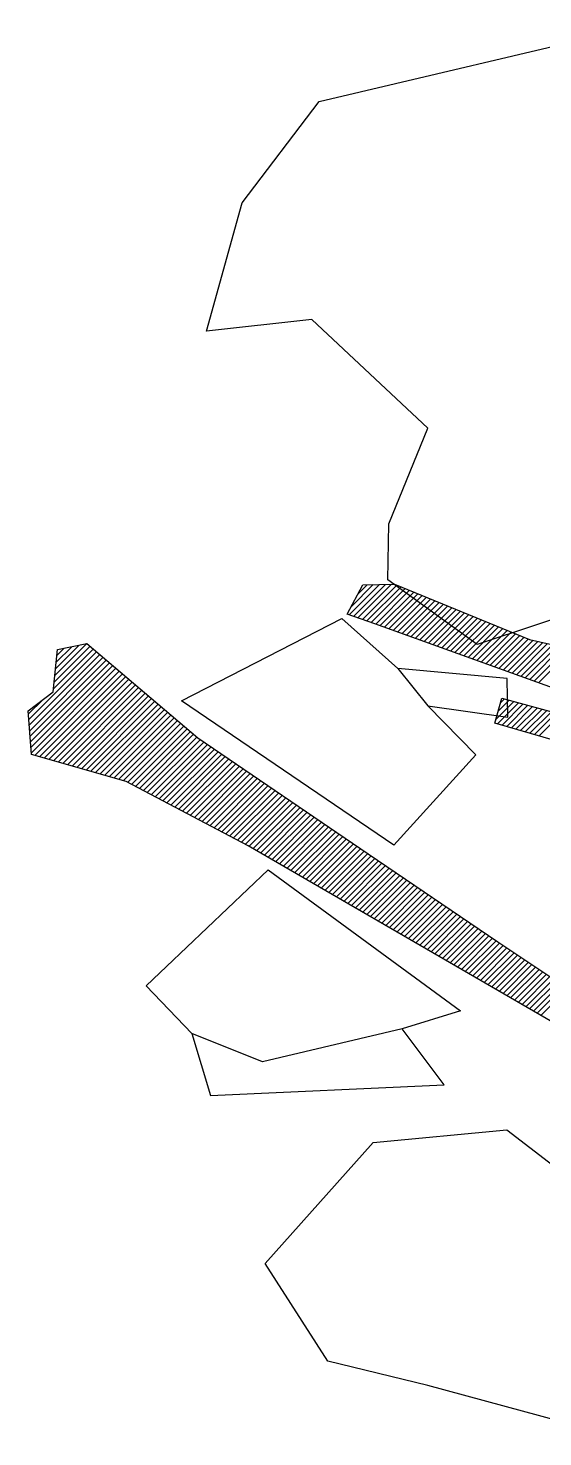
# Model space of a CAD drawing. Header units: metres. Extents: x -3.308 to -2.454, y -16.169 to -15.337.
# Drawn here: x -3.308 to -3.004, y -16.169 to -15.337 of the extents above; entities that cross this region are included whole.
import ezdxf

# ---------------------------------------------------------------- set-up
doc = ezdxf.new("R2010")
doc.units = ezdxf.units.M
doc.header["$LTSCALE"] = 25
doc.header["$MEASUREMENT"] = 0
doc.layers.get('0').update_dxf_attribs({"linetype": 'CONTINUOUS'})
for name, color, linetype in [('KNOCHEN', 2, 'CONTINUOUS'), ('KNOCHENSCHRAFF', 2, 'CONTINUOUS'), ('STEINE', 4, 'CONTINUOUS')]:
    doc.layers.add(name, color=color, linetype=linetype)

# ---------------------------------------------------------------- blocks, each defined once
blk = doc.blocks.new('*X1')
at = {"color": 0}
for p, q in [((-311.825, -1568.354), (-310.034, -1566.563)), ((-311.706, -1567.882), (-310.397, -1566.572)), ((-311.562, -1568.445), (-309.672, -1566.554)), ((-311.303, -1567.125), (-310.759, -1566.581)), ((-311.3, -1568.536), (-309.31, -1566.546)), ((-311.037, -1568.627), (-309.005, -1566.594)), ((-310.775, -1568.718), (-308.754, -1566.697)), ((-310.512, -1568.809), (-308.504, -1566.8)), ((-310.25, -1568.9), (-308.253, -1566.903)), ((-309.99, -1568.994), (-308.002, -1567.006)), ((-309.73, -1569.088), (-307.752, -1567.109)), ((-309.47, -1569.181), (-307.501, -1567.212)), ((-309.21, -1569.275), (-307.251, -1567.315)), ((-308.951, -1569.368), (-307, -1567.418)), ((-308.691, -1569.462), (-306.749, -1567.521)), ((-308.431, -1569.556), (-306.499, -1567.624)), ((-308.171, -1569.649), (-306.248, -1567.727)), ((-307.911, -1569.743), (-305.997, -1567.83)), ((-307.651, -1569.836), (-305.747, -1567.932)), ((-307.391, -1569.93), (-305.496, -1568.035)), ((-307.131, -1570.024), (-305.246, -1568.138)), ((-306.871, -1570.117), (-304.995, -1568.241)), ((-306.611, -1570.211), (-304.744, -1568.344)), ((-306.351, -1570.305), (-304.494, -1568.447)), ((-306.091, -1570.398), (-304.243, -1568.55)), ((-305.831, -1570.492), (-303.993, -1568.653)), ((-305.571, -1570.585), (-303.742, -1568.756)), ((-305.311, -1570.679), (-303.491, -1568.859)), ((-305.051, -1570.773), (-303.241, -1568.962)), ((-304.791, -1570.866), (-302.99, -1569.065)), ((-304.532, -1570.96), (-302.739, -1569.168)), ((-304.272, -1571.053), (-302.489, -1569.271)), ((-304.012, -1571.147), (-302.238, -1569.374)), ((-303.752, -1571.241), (-301.988, -1569.477)), ((-303.492, -1571.334), (-301.737, -1569.579)), ((-303.232, -1571.428), (-301.486, -1569.682)), ((-330.738, -1574.539), (-326.738, -1570.539)), ((-329.282, -1572.729), (-326.929, -1570.376)), ((-329.24, -1572.334), (-327.12, -1570.214)), ((-329.199, -1571.939), (-327.316, -1570.057)), ((-329.158, -1571.544), (-327.76, -1570.147)), ((-329.116, -1571.149), (-328.204, -1570.237)), ((-329.075, -1570.754), (-328.647, -1570.327)), ((-302.972, -1571.521), (-301.236, -1569.785)), ((-302.712, -1571.615), (-300.959, -1569.863)), ((-302.452, -1571.709), (-300.671, -1569.928)), ((-302.192, -1571.802), (-300.382, -1569.992)), ((-301.932, -1571.896), (-300.094, -1570.057)), ((-301.672, -1571.99), (-299.805, -1570.122)), ((-301.412, -1572.083), (-299.516, -1570.187)), ((-301.152, -1572.177), (-299.228, -1570.252)), ((-300.892, -1572.27), (-298.939, -1570.317)), ((-300.632, -1572.364), (-298.651, -1570.382)), ((-330.713, -1574.868), (-326.547, -1570.701)), ((-330.688, -1575.196), (-326.356, -1570.864)), ((-330.663, -1575.525), (-326.164, -1571.026)), ((-330.638, -1575.854), (-325.973, -1571.188)), ((-330.614, -1576.182), (-325.782, -1571.351)), ((-330.589, -1576.511), (-325.591, -1571.513)), ((-330.389, -1576.664), (-325.4, -1571.675)), ((-330.114, -1576.743), (-325.209, -1571.838)), ((-329.838, -1576.821), (-325.017, -1572)), ((-329.563, -1576.899), (-324.826, -1572.163)), ((-329.288, -1576.978), (-324.635, -1572.325)), ((-329.013, -1577.056), (-324.444, -1572.487)), ((-328.738, -1577.135), (-324.253, -1572.65)), ((-328.462, -1577.213), (-324.062, -1572.812)), ((-328.187, -1577.291), (-323.87, -1572.975)), ((-330.763, -1574.21), (-329.919, -1573.366)), ((-327.912, -1577.37), (-323.679, -1573.137)), ((-327.637, -1577.448), (-323.488, -1573.299)), ((-327.361, -1577.526), (-323.297, -1573.462)), ((-327.086, -1577.605), (-323.106, -1573.624)), ((-326.811, -1577.683), (-322.915, -1573.787)), ((-303.138, -1574.516), (-302.088, -1573.466)), ((-303.059, -1574.79), (-301.811, -1573.542)), ((-303.001, -1574.026), (-302.366, -1573.391)), ((-302.865, -1573.536), (-302.644, -1573.315)), ((-302.785, -1574.87), (-301.533, -1573.618)), ((-302.511, -1574.95), (-301.256, -1573.694)), ((-302.237, -1575.029), (-300.978, -1573.77)), ((-301.963, -1575.109), (-300.7, -1573.846)), ((-326.536, -1577.761), (-322.724, -1573.949)), ((-326.261, -1577.84), (-322.532, -1574.111)), ((-325.985, -1577.918), (-322.341, -1574.274)), ((-325.71, -1577.996), (-322.15, -1574.436)), ((-325.435, -1578.075), (-321.959, -1574.599)), ((-301.689, -1575.189), (-300.423, -1573.922)), ((-301.415, -1575.268), (-300.145, -1573.998)), ((-301.141, -1575.348), (-299.867, -1574.074)), ((-300.867, -1575.427), (-299.59, -1574.15)), ((-300.593, -1575.507), (-299.312, -1574.225)), ((-325.16, -1578.153), (-321.768, -1574.761)), ((-324.901, -1578.248), (-321.577, -1574.923)), ((-324.669, -1578.369), (-321.385, -1575.086)), ((-324.437, -1578.491), (-321.194, -1575.248)), ((-324.205, -1578.613), (-321.003, -1575.41)), ((-323.973, -1578.734), (-320.812, -1575.573)), ((-323.741, -1578.856), (-320.607, -1575.721)), ((-323.509, -1578.978), (-320.397, -1575.865)), ((-323.278, -1579.099), (-320.186, -1576.008)), ((-323.046, -1579.221), (-319.976, -1576.151)), ((-322.814, -1579.342), (-319.765, -1576.294)), ((-322.582, -1579.464), (-319.555, -1576.437)), ((-322.35, -1579.586), (-319.345, -1576.581)), ((-322.118, -1579.707), (-319.134, -1576.724)), ((-321.886, -1579.829), (-318.924, -1576.867)), ((-321.654, -1579.951), (-318.714, -1577.01)), ((-321.422, -1580.072), (-318.503, -1577.153)), ((-321.19, -1580.194), (-318.293, -1577.296)), ((-320.958, -1580.316), (-318.082, -1577.44)), ((-320.726, -1580.437), (-317.872, -1577.583)), ((-320.495, -1580.559), (-317.662, -1577.726)), ((-320.263, -1580.68), (-317.451, -1577.869)), ((-320.031, -1580.802), (-317.241, -1578.012)), ((-319.799, -1580.924), (-317.031, -1578.156)), ((-319.567, -1581.045), (-316.82, -1578.299)), ((-319.335, -1581.167), (-316.61, -1578.442)), ((-319.103, -1581.289), (-316.399, -1578.585)), ((-318.871, -1581.41), (-316.189, -1578.728)), ((-318.639, -1581.532), (-315.979, -1578.871)), ((-318.407, -1581.654), (-315.768, -1579.015)), ((-318.175, -1581.775), (-315.558, -1579.158)), ((-317.944, -1581.897), (-315.348, -1579.301)), ((-317.714, -1582.021), (-315.137, -1579.444)), ((-317.49, -1582.151), (-314.927, -1579.587)), ((-317.266, -1582.28), (-314.717, -1579.731)), ((-317.043, -1582.41), (-314.506, -1579.874)), ((-316.819, -1582.54), (-314.296, -1580.017)), ((-316.595, -1582.67), (-314.085, -1580.16)), ((-316.371, -1582.8), (-313.875, -1580.303)), ((-316.148, -1582.929), (-313.665, -1580.446)), ((-315.924, -1583.059), (-313.454, -1580.59)), ((-315.7, -1583.189), (-313.244, -1580.733)), ((-315.477, -1583.319), (-313.034, -1580.876)), ((-315.253, -1583.449), (-312.823, -1581.019)), ((-315.029, -1583.579), (-312.613, -1581.162)), ((-314.805, -1583.708), (-312.402, -1581.306)), ((-314.582, -1583.838), (-312.192, -1581.449)), ((-314.358, -1583.968), (-311.982, -1581.592)), ((-314.134, -1584.098), (-311.771, -1581.735)), ((-313.91, -1584.228), (-311.561, -1581.878)), ((-313.687, -1584.358), (-311.351, -1582.022)), ((-313.463, -1584.487), (-311.14, -1582.165)), ((-313.239, -1584.617), (-310.93, -1582.308)), ((-313.016, -1584.747), (-310.72, -1582.451)), ((-312.792, -1584.877), (-310.509, -1582.594)), ((-312.568, -1585.007), (-310.298, -1582.737)), ((-312.344, -1585.137), (-310.088, -1582.88)), ((-312.121, -1585.266), (-309.877, -1583.023)), ((-311.897, -1585.396), (-309.667, -1583.166)), ((-311.673, -1585.526), (-309.456, -1583.309)), ((-311.449, -1585.656), (-309.246, -1583.452)), ((-311.226, -1585.786), (-309.035, -1583.595)), ((-311.002, -1585.915), (-308.825, -1583.738)), ((-310.778, -1586.045), (-308.614, -1583.881)), ((-310.554, -1586.175), (-308.404, -1584.024)), ((-310.331, -1586.305), (-308.193, -1584.167)), ((-310.107, -1586.435), (-307.983, -1584.31)), ((-309.883, -1586.565), (-307.772, -1584.453)), ((-309.66, -1586.694), (-307.562, -1584.596)), ((-309.436, -1586.824), (-307.351, -1584.739)), ((-309.212, -1586.954), (-307.141, -1584.882)), ((-308.988, -1587.084), (-306.93, -1585.026)), ((-308.765, -1587.214), (-306.719, -1585.169)), ((-308.541, -1587.344), (-306.509, -1585.312)), ((-308.317, -1587.473), (-306.298, -1585.455)), ((-308.093, -1587.603), (-306.088, -1585.598)), ((-307.87, -1587.733), (-305.877, -1585.741)), ((-307.646, -1587.863), (-305.667, -1585.884)), ((-307.422, -1587.993), (-305.456, -1586.027)), ((-307.199, -1588.123), (-305.246, -1586.17)), ((-306.975, -1588.252), (-305.035, -1586.313)), ((-306.751, -1588.382), (-304.825, -1586.456)), ((-306.527, -1588.512), (-304.614, -1586.599)), ((-306.304, -1588.642), (-304.404, -1586.742)), ((-306.08, -1588.772), (-304.193, -1586.885)), ((-305.856, -1588.901), (-303.983, -1587.028)), ((-305.632, -1589.031), (-303.772, -1587.171)), ((-305.409, -1589.161), (-303.562, -1587.314)), ((-305.185, -1589.291), (-303.351, -1587.457)), ((-304.961, -1589.421), (-303.14, -1587.6)), ((-304.738, -1589.551), (-302.929, -1587.742)), ((-304.514, -1589.68), (-302.717, -1587.883)), ((-304.29, -1589.81), (-302.504, -1588.024)), ((-304.066, -1589.94), (-302.292, -1588.166)), ((-303.843, -1590.07), (-302.079, -1588.307)), ((-303.619, -1590.2), (-301.867, -1588.448)), ((-303.395, -1590.33), (-301.655, -1588.589)), ((-303.171, -1590.459), (-301.442, -1588.73)), ((-302.948, -1590.589), (-301.23, -1588.871)), ((-302.724, -1590.719), (-301.018, -1589.013)), ((-302.5, -1590.849), (-300.805, -1589.154)), ((-302.277, -1590.979), (-300.593, -1589.295)), ((-302.053, -1591.109), (-300.38, -1589.436)), ((-301.829, -1591.238), (-300.168, -1589.577)), ((-301.605, -1591.368), (-299.956, -1589.718)), ((-301.382, -1591.498), (-299.743, -1589.86)), ((-301.158, -1591.628), (-299.531, -1590.001)), ((-300.934, -1591.758), (-299.318, -1590.142)), ((-300.71, -1591.887), (-299.106, -1590.283)), ((-300.487, -1592.017), (-298.894, -1590.424))]:
    blk.add_line(p, q, dxfattribs=at)

msp = doc.modelspace()

# ---------------------------------------------------------------- linework, layer by layer
at = {"layer": 'KNOCHEN'}
for points in [[(-2.96789, -15.73748), (-3.1031, -15.68879), (-3.11937, -15.68315), (-3.11017, -15.66587), (-3.09134, -15.66541), (-3.01155, -15.69819), (-2.97493, -15.70642)], [(-2.91755, -15.94215), (-2.94608, -15.95429), (-3.17774, -15.81986), (-3.24989, -15.78202), (-3.30581, -15.7661), (-3.30778, -15.74014), (-3.29299, -15.72899), (-3.29038, -15.70406), (-3.27308, -15.70055), (-3.20759, -15.75618), (-3.10703, -15.82463), (-3.03033, -15.87673), (-2.97193, -15.91555), (-2.92969, -15.91414)], [(-2.96136, -15.76803), (-3.03203, -15.74749), (-3.02792, -15.73274), (-2.96589, -15.7497)]]:
    msp.add_lwpolyline(points, dxfattribs=at)
at = {"layer": 'STEINE'}
for points in [[(-3.0954, -15.66286), (-3.09481, -15.62979), (-3.07176, -15.57337), (-3.14028, -15.50908), (-3.20237, -15.51604), (-3.18131, -15.44028), (-3.13587, -15.38037), (-2.95208, -15.3371), (-2.85239, -15.54444), (-2.86377, -15.6131), (-2.9713, -15.67743), (-3.04259, -15.70116), (-3.0954, -15.66286)], [(-3.2172, -15.73428), (-3.12243, -15.68568), (-3.08944, -15.71528), (-3.07169, -15.73721), (-3.04327, -15.76628), (-3.09175, -15.81958), (-3.2172, -15.73428)], [(-3.07169, -15.73721), (-3.02439, -15.74395), (-3.02483, -15.72105), (-3.08944, -15.71528), (-3.08944, -15.71528)], [(-3.16942, -15.94759), (-3.2111, -15.93069), (-3.23799, -15.90263), (-3.16607, -15.83414), (-3.05232, -15.91737), (-3.08695, -15.92797), (-3.16942, -15.94759)], [(-3.2111, -15.93069), (-3.20001, -15.96735), (-3.0621, -15.9611), (-3.08695, -15.92797)], [(-2.95988, -16.16896), (-3.07173, -16.13865), (-3.13071, -16.12425), (-3.1677, -16.06665), (-3.10392, -15.99508), (-3.02503, -15.98766), (-2.90875, -16.07701), (-2.95988, -16.16896)]]:
    msp.add_lwpolyline(points, dxfattribs=at)

# ---------------------------------------------------------------- block references
at = {"layer": 'KNOCHENSCHRAFF', "xscale": 0.01, "yscale": 0.01, "zscale": 0.01}
msp.add_blockref('*X1', (0, 0), dxfattribs=at)

doc.saveas('drawing.dxf')
